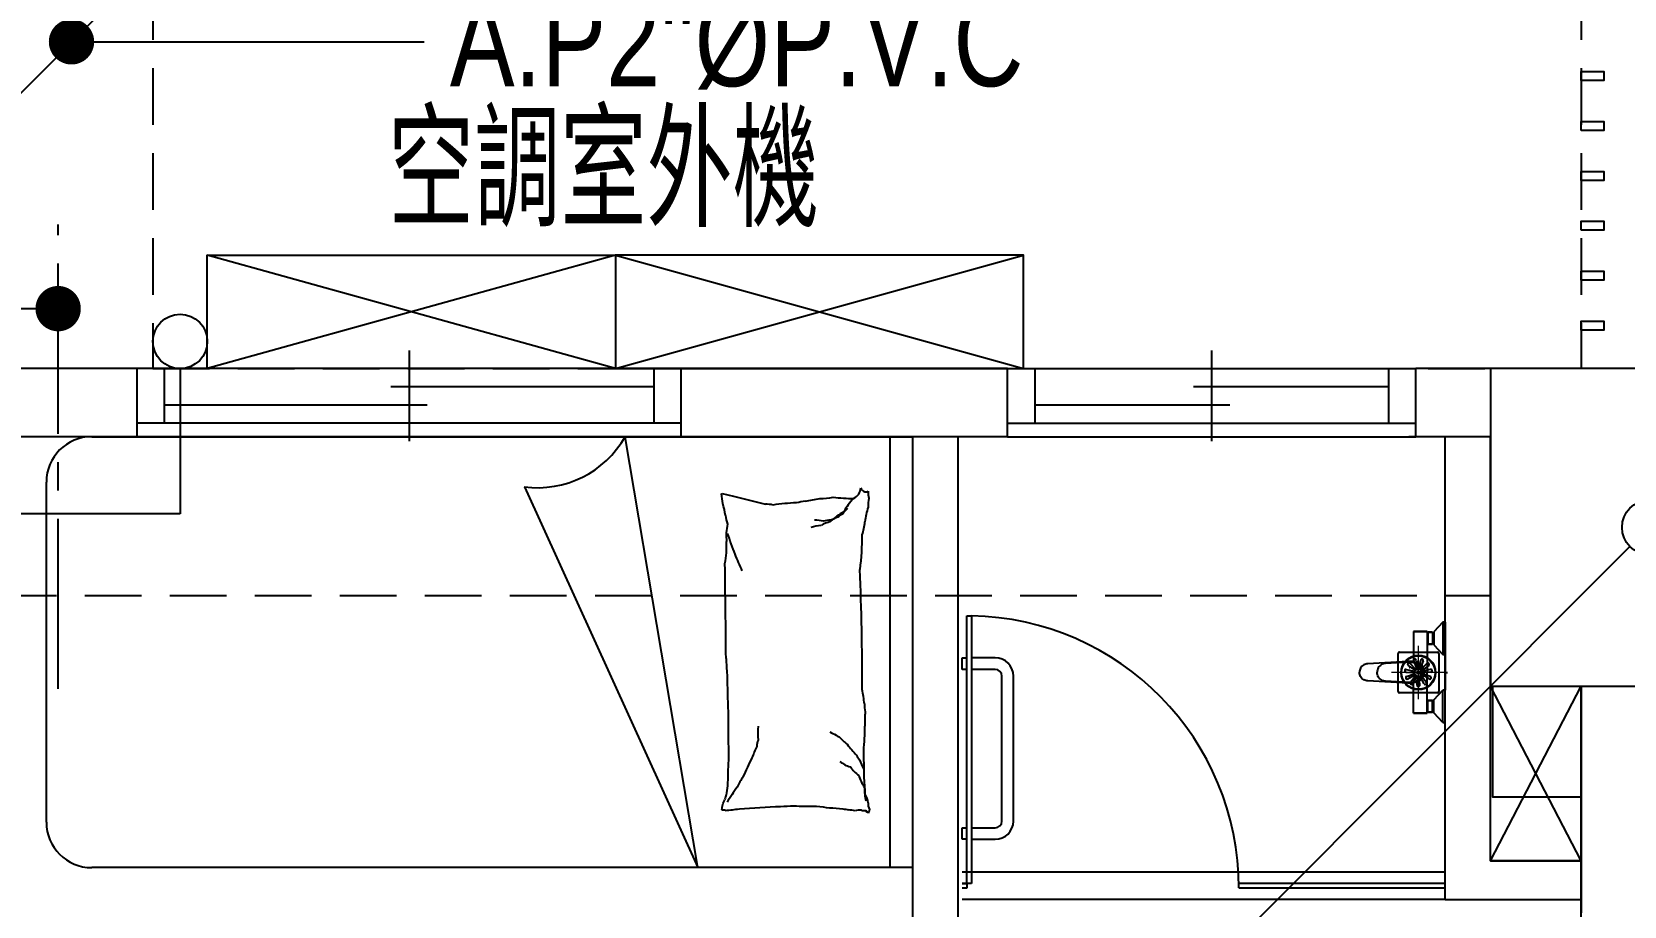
# Model space of a CAD drawing. Header units: millimetres. Extents: x 98197 to 106565, y 53890 to 60222.
# Drawn here: x 104231.2 to 104582.3, y 55552.1 to 55744.8 of the extents above; entities that cross this region are included whole.
import ezdxf

# ---------------------------------------------------------------- set-up
doc = ezdxf.new("R2010")
doc.units = ezdxf.units.MM
doc.header["$LTSCALE"] = 50
doc.header["$MEASUREMENT"] = 0
for name, pattern in [('CENTER', [2, 1.25, -0.25, 0.25, -0.25]), ('CENTER2', [1.125, 0.75, -0.125, 0.125, -0.125]), ('HIDDEN', [0.375, 0.25, -0.125])]:
    doc.linetypes.add(name, pattern=pattern)
doc.layers.get('0').update_dxf_attribs({"color": 8, "linetype": 'CONTINUOUS'})
for name, color, linetype in [('00', 7, 'HIDDEN'), ('35', 4, 'CENTER2'), ('36雨排水', 3, 'CONTINUOUS'), ('furniture', 55, 'CONTINUOUS')]:
    doc.layers.add(name, color=color, linetype=linetype)
doc.layers.add('CENTE', color=8, linetype='CENTER', lineweight=9)
doc.styles.add('CHINA', font='c2', dxfattribs={"bigfont": 'china'})
doc.styles.add('CHINESET', font='c2.shx', dxfattribs={"bigfont": 'china.shx'})

# ---------------------------------------------------------------- blocks, each defined once
blk = doc.blocks.new('1111111')
at = {"layer": '36雨排水', "linetype": 'Continuous'}
blk.add_line((4513.91, 3441.34), (4704.12, 3631.56), dxfattribs=at)
blk.add_circle((4708.36, 3635.8), 6, dxfattribs=at)
blk = doc.blocks.new('3453453')
at = {"layer": '36雨排水', "color": 1, "linetype": 'Continuous'}
for p, q in [((95705.57, 55796.57), (95482.81, 55573.81)), ((95651.61, 55742.62), (95729.4, 55742.62))]:
    blk.add_line(p, q, dxfattribs=at)
at = {"layer": '36雨排水', "color": 1, "linetype": 'Continuous', "const_width": 5}
blk.add_lwpolyline([(95649.11, 55742.62, 1), (95654.11, 55742.62, 1)], format="xyb", close=True, dxfattribs=at)
at = {"layer": '36雨排水', "color": 1, "linetype": 'Continuous', "style": 'CHINA', "width": 0.8}
blk.add_text('A.P2"%%CP.V.C', height=20, dxfattribs=at).set_placement((95735.06, 55732.84))
blk = doc.blocks.new('*U45', base_point=(551368.96, 44174.06))
for p, q in [((551368.96, 44185.56), (551368.96, 44165.56)), ((551323.96, 44166.56), (551323.96, 44181.56)), ((551413.96, 44181.56), (551323.96, 44181.56)), ((551329.96, 44181.56), (551329.96, 44169.56)), ((551407.96, 44181.56), (551407.96, 44169.56)), ((551413.96, 44166.56), (551413.96, 44181.56)), ((551329.96, 44177.56), (551372.96, 44177.56)), ((551407.96, 44173.56), (551364.96, 44173.56)), ((551413.96, 44169.56), (551323.96, 44169.56)), ((551413.96, 44166.56), (551323.96, 44166.56))]:
    blk.add_line(p, q)
blk = doc.blocks.new('*U47', base_point=(551535.96, 44174.06))
for p, q in [((551535.96, 44185.56), (551535.96, 44165.56)), ((551475.96, 44166.56), (551475.96, 44181.56)), ((551475.96, 44181.56), (551595.96, 44181.56)), ((551481.96, 44181.56), (551481.96, 44169.56)), ((551589.96, 44181.56), (551589.96, 44169.56)), ((551595.96, 44166.56), (551595.96, 44181.56)), ((551481.96, 44177.56), (551539.96, 44177.56)), ((551589.96, 44173.56), (551531.96, 44173.56)), ((551475.96, 44169.56), (551595.96, 44169.56)), ((551475.96, 44166.56), (551595.96, 44166.56))]:
    blk.add_line(p, q)
blk = doc.blocks.new('1247A')
for p, q in [((-13298.51, 8267.25), (-13298.01, 8267.25)), ((-13298.01, 8267.25), (-13298.51, 8267.25)), ((-13298.51, 8267.25), (-13298.51, 8267.12)), ((-13298.51, 8267.12), (-13298.51, 8266.77)), ((-13298.51, 8266.77), (-13298.51, 8266.2)), ((-13298.01, 8267.25), (-13296.01, 8265.12)), ((-13298.01, 8267.25), (-13296.01, 8265.12)), ((-13298.01, 8267.25), (-13298.01, 8267.12)), ((-13298.01, 8267.12), (-13298.01, 8266.77)), ((-13298.01, 8266.77), (-13298.01, 8266.2)), ((-13298.51, 8266.2), (-13298.51, 8265.46)), ((-13298.51, 8265.46), (-13298.51, 8264.61)), ((-13298.51, 8264.61), (-13298.51, 8263.7)), ((-13298.51, 8263.7), (-13298.51, 8262.79)), ((-13298.01, 8266.2), (-13298.01, 8265.46)), ((-13298.01, 8265.46), (-13298.01, 8264.61)), ((-13298.01, 8264.61), (-13298.01, 8263.7)), ((-13298.01, 8263.7), (-13298.01, 8262.79)), ((-13296.01, 8265.12), (-13296.01, 8265.07)), ((-13296.01, 8265.07), (-13296.01, 8264.93)), ((-13296.01, 8264.93), (-13296.01, 8264.82)), ((-13296.01, 8264.93), (-13296.01, 8264.7)), ((-13296.01, 8264.82), (-13295.91, 8264.82)), ((-13296.01, 8264.82), (-13296.01, 8264.77)), ((-13295.91, 8264.82), (-13296.01, 8264.82)), ((-13296.01, 8264.77), (-13296.01, 8264.66)), ((-13296.01, 8264.7), (-13296.01, 8264.41)), ((-13296.01, 8264.66), (-13296.01, 8264.49)), ((-13296.01, 8264.49), (-13296.01, 8264.26)), ((-13296.01, 8264.41), (-13296.01, 8264.06)), ((-13296.01, 8264.26), (-13296.01, 8263.98)), ((-13296.01, 8264.06), (-13296.01, 8263.7)), ((-13296.01, 8263.98), (-13296.01, 8263.7)), ((-13296.01, 8263.7), (-13296.01, 8263.33)), ((-13296.01, 8263.7), (-13296.01, 8263.42)), ((-13296.01, 8263.42), (-13296.01, 8263.14)), ((-13296.01, 8263.33), (-13296.01, 8262.99)), ((-13296.01, 8263.14), (-13296.01, 8262.91)), ((-13295.71, 8265.02), (-13295.91, 8264.82)), ((-13295.91, 8264.82), (-13295.91, 8264.77)), ((-13295.91, 8264.77), (-13295.91, 8264.66)), ((-13295.91, 8264.66), (-13295.91, 8264.49)), ((-13295.91, 8264.49), (-13295.91, 8264.26)), ((-13295.91, 8264.26), (-13295.91, 8263.98)), ((-13295.91, 8263.98), (-13295.91, 8263.7)), ((-13295.91, 8263.7), (-13295.91, 8263.42)), ((-13295.91, 8263.42), (-13295.91, 8263.14)), ((-13295.91, 8263.14), (-13295.91, 8262.91)), ((-13295.71, 8265.02), (-13295.51, 8265.02)), ((-13295.51, 8265.02), (-13295.71, 8265.02)), ((-13295.71, 8265.02), (-13295.71, 8264.97)), ((-13295.71, 8264.97), (-13295.71, 8262.38)), ((-13295.51, 8265.02), (-13295.21, 8265.02)), ((-13295.21, 8265.02), (-13295.51, 8265.02)), ((-13294.91, 8265.02), (-13295.21, 8265.02)), ((-13295.21, 8265.02), (-13294.91, 8265.02)), ((-13294.91, 8265.02), (-13294.71, 8265.02)), ((-13294.71, 8265.02), (-13294.91, 8265.02)), ((-13294.71, 8265.02), (-13294.51, 8264.82)), ((-13294.71, 8265.02), (-13294.71, 8264.97)), ((-13294.71, 8264.97), (-13294.71, 8262.38)), ((-13294.01, 8265.2), (-13294.51, 8265.2)), ((-13294.51, 8265.2), (-13294.01, 8265.2)), ((-13294.51, 8265.2), (-13294.51, 8265.14)), ((-13294.51, 8265.14), (-13294.51, 8256.2)), ((-13294.51, 8265.14), (-13294.51, 8256.2)), ((-13293.51, 8265.2), (-13294.01, 8265.2)), ((-13294.01, 8265.2), (-13293.51, 8265.2)), ((-13293, 8265.2), (-13293.51, 8265.2)), ((-13293.51, 8265.2), (-13293, 8265.2)), ((-13293, 8265.2), (-13292.54, 8265.2)), ((-13292.54, 8265.2), (-13293, 8265.2)), ((-13292.54, 8265.2), (-13292.13, 8265.2)), ((-13292.13, 8265.2), (-13292.54, 8265.2)), ((-13292.13, 8265.2), (-13291.82, 8265.2)), ((-13291.82, 8265.2), (-13292.13, 8265.2)), ((-13291.82, 8265.2), (-13291.63, 8265.2)), ((-13291.63, 8265.2), (-13291.82, 8265.2)), ((-13291.63, 8265.2), (-13291.55, 8265.2)), ((-13291.55, 8265.2), (-13291.63, 8265.2)), ((-13291.55, 8265.2), (-13291.51, 8265.14)), ((-13291.51, 8265.14), (-13291.51, 8258.66)), ((-13291.51, 8265.14), (-13291.51, 8258.66)), ((-13298.51, 8262.79), (-13298.51, 8261.93)), ((-13298.51, 8261.93), (-13298.51, 8261.19)), ((-13298.51, 8261.19), (-13298.51, 8260.63)), ((-13298.51, 8260.63), (-13298.51, 8260.28)), ((-13298.51, 8260.28), (-13298.51, 8260.15)), ((-13298.51, 8260.15), (-13298.01, 8260.15)), ((-13298.01, 8260.15), (-13298.51, 8260.15)), ((-13298.51, 8252.25), (-13298.51, 8260.15)), ((-13298.01, 8262.79), (-13298.01, 8261.93)), ((-13296.01, 8262.28), (-13298.01, 8260.15)), ((-13298.01, 8261.93), (-13298.01, 8261.19)), ((-13298.01, 8261.19), (-13298.01, 8260.63)), ((-13298.01, 8260.63), (-13298.01, 8260.28)), ((-13298.01, 8260.28), (-13298.01, 8260.15)), ((-13296.01, 8262.99), (-13296.01, 8262.7)), ((-13296.01, 8262.91), (-13296.01, 8262.74)), ((-13296.01, 8262.74), (-13296.01, 8262.62)), ((-13296.01, 8262.7), (-13296.01, 8262.47)), ((-13296.01, 8262.62), (-13296.01, 8262.58)), ((-13296.01, 8262.58), (-13296.01, 8262.47)), ((-13296.01, 8262.58), (-13295.91, 8262.58)), ((-13295.91, 8262.58), (-13296.01, 8262.58)), ((-13296.01, 8262.47), (-13296.01, 8262.33)), ((-13296.01, 8262.33), (-13296.01, 8262.28)), ((-13295.91, 8262.91), (-13295.91, 8262.74)), ((-13295.91, 8262.74), (-13295.91, 8262.62)), ((-13295.91, 8262.62), (-13295.91, 8262.58)), ((-13295.91, 8262.58), (-13295.71, 8262.38)), ((-13295.21, 8262.38), (-13295.71, 8262.38)), ((-13295.71, 8262.38), (-13295.21, 8262.38)), ((-13294.91, 8262.38), (-13295.21, 8262.38)), ((-13295.21, 8262.38), (-13294.91, 8262.38)), ((-13294.91, 8262.38), (-13294.71, 8262.38)), ((-13294.71, 8262.38), (-13294.91, 8262.38)), ((-13294.51, 8262.58), (-13294.71, 8262.38)), ((-13294.51, 8247.26), (-13294.51, 8256.2)), ((-13294.51, 8247.26), (-13294.51, 8256.2)), ((-13293.82, 8256.76), (-13293.9, 8256.2)), ((-13293.82, 8255.64), (-13293.9, 8256.2)), ((-13293.61, 8257.29), (-13293.82, 8256.76)), ((-13293.72, 8256.49), (-13293.74, 8256.2)), ((-13293.72, 8255.91), (-13293.74, 8256.2)), ((-13293.67, 8256.76), (-13293.72, 8256.49)), ((-13293.58, 8257.04), (-13293.67, 8256.76)), ((-13293.27, 8257.76), (-13293.61, 8257.29)), ((-13293.48, 8257.29), (-13293.58, 8257.04)), ((-13293.32, 8257.54), (-13293.48, 8257.29)), ((-13293.14, 8257.75), (-13293.32, 8257.54)), ((-13292.81, 8258.11), (-13293.27, 8257.76)), ((-13292.95, 8257.94), (-13293.14, 8257.75)), ((-13293.11, 8256.5), (-13293.13, 8256.2)), ((-13293.11, 8255.9), (-13293.13, 8256.2)), ((-13293.05, 8256.78), (-13293.11, 8256.5)), ((-13292.97, 8257.06), (-13293.05, 8256.78)), ((-13292.85, 8257.33), (-13292.97, 8257.06)), ((-13292.72, 8258.11), (-13292.95, 8257.94)), ((-13292.69, 8257.57), (-13292.85, 8257.33)), ((-13292.29, 8258.32), (-13292.81, 8258.11)), ((-13292.48, 8258.22), (-13292.72, 8258.11)), ((-13292.5, 8257.79), (-13292.69, 8257.57)), ((-13292.3, 8257.98), (-13292.5, 8257.79)), ((-13292.06, 8258.16), (-13292.3, 8257.98)), ((-13291.98, 8258.37), (-13292.29, 8258.32)), ((-13291.98, 8258.37), (-13292.29, 8258.32)), ((-13291.81, 8258.28), (-13292.06, 8258.16)), ((-13291.28, 8258.43), (-13291.98, 8258.37)), ((-13291.55, 8258.37), (-13291.81, 8258.28)), ((-13291.28, 8258.43), (-13291.55, 8258.37)), ((-13291.51, 8258.66), (-13281.48, 8258.1)), ((-13290.99, 8258.46), (-13291.28, 8258.43)), ((-13290.99, 8258.46), (-13290.58, 8258.45)), ((-13290.79, 8257.38), (-13290.8, 8257.36)), ((-13290.8, 8257.36), (-13290.8, 8257.33)), ((-13290.8, 8257.33), (-13290.8, 8257.31)), ((-13290.8, 8257.31), (-13290.79, 8257.28)), ((-13290.77, 8257.41), (-13290.79, 8257.38)), ((-13290.79, 8257.28), (-13290.77, 8257.26)), ((-13290.75, 8257.42), (-13290.77, 8257.41)), ((-13290.77, 8257.26), (-13290.75, 8257.25)), ((-13290.72, 8257.43), (-13290.75, 8257.42)), ((-13290.75, 8257.25), (-13290.72, 8257.24)), ((-13290.7, 8257.43), (-13290.72, 8257.43)), ((-13290.72, 8257.24), (-13290.7, 8257.23)), ((-13290.7, 8257.43), (-13290.67, 8257.43)), ((-13290.67, 8257.24), (-13290.7, 8257.23)), ((-13290.67, 8257.43), (-13290.65, 8257.42)), ((-13290.65, 8257.25), (-13290.67, 8257.24)), ((-13290.65, 8257.42), (-13290.63, 8257.41)), ((-13290.63, 8257.26), (-13290.65, 8257.25)), ((-13290.63, 8257.41), (-13290.61, 8257.38)), ((-13290.61, 8257.28), (-13290.63, 8257.26)), ((-13290.61, 8257.38), (-13290.6, 8257.36)), ((-13290.6, 8257.31), (-13290.61, 8257.28)), ((-13290.6, 8257.36), (-13290.6, 8257.33)), ((-13290.6, 8257.33), (-13290.6, 8257.31)), ((-13290.58, 8258.45), (-13290.21, 8258.44)), ((-13290.21, 8258.44), (-13289.79, 8258.42)), ((-13289.79, 8258.42), (-13289.36, 8258.4)), ((-13289.36, 8258.4), (-13289.05, 8258.38)), ((-13289.05, 8258.38), (-13285.35, 8258.15)), ((-13285.35, 8258.15), (-13285.11, 8258.13)), ((-13285.11, 8258.13), (-13284.87, 8258.08)), ((-13284.87, 8258.08), (-13284.64, 8257.99)), ((-13284.64, 8257.99), (-13284.43, 8257.89)), ((-13284.43, 8257.89), (-13284.22, 8257.74)), ((-13284.22, 8257.74), (-13284.05, 8257.57)), ((-13284.05, 8257.57), (-13283.89, 8257.39)), ((-13283.89, 8257.39), (-13283.75, 8257.17)), ((-13283.75, 8257.17), (-13283.65, 8256.95)), ((-13283.65, 8256.95), (-13283.57, 8256.7)), ((-13283.57, 8256.7), (-13283.52, 8256.46)), ((-13283.52, 8256.46), (-13283.5, 8256.2)), ((-13283.52, 8255.94), (-13283.5, 8256.2)), ((-13281.48, 8258.1), (-13281.23, 8258.08)), ((-13281.23, 8258.08), (-13280.99, 8258.03)), ((-13280.99, 8258.03), (-13280.76, 8257.95)), ((-13280.76, 8257.95), (-13280.54, 8257.85)), ((-13280.54, 8257.85), (-13280.33, 8257.7)), ((-13280.33, 8257.7), (-13280.16, 8257.54)), ((-13280.16, 8257.54), (-13280, 8257.36)), ((-13280, 8257.36), (-13279.85, 8257.15)), ((-13279.85, 8257.15), (-13279.75, 8256.93)), ((-13279.75, 8256.93), (-13279.68, 8256.69)), ((-13279.75, 8256.93), (-13279.68, 8256.69)), ((-13279.68, 8256.69), (-13279.63, 8256.45)), ((-13279.68, 8256.69), (-13279.63, 8256.45)), ((-13279.63, 8256.45), (-13279.61, 8256.2)), ((-13279.63, 8256.45), (-13279.61, 8256.2)), ((-13279.63, 8255.95), (-13279.61, 8256.2)), ((-13279.63, 8255.95), (-13279.61, 8256.2)), ((-13293.61, 8255.11), (-13293.82, 8255.64)), ((-13293.67, 8255.64), (-13293.72, 8255.91)), ((-13293.58, 8255.36), (-13293.67, 8255.64)), ((-13293.27, 8254.64), (-13293.61, 8255.11)), ((-13293.48, 8255.11), (-13293.58, 8255.36)), ((-13293.32, 8254.86), (-13293.48, 8255.11)), ((-13293.14, 8254.65), (-13293.32, 8254.86)), ((-13292.81, 8254.29), (-13293.27, 8254.64)), ((-13292.95, 8254.46), (-13293.14, 8254.65)), ((-13293.05, 8255.62), (-13293.11, 8255.9)), ((-13292.97, 8255.34), (-13293.05, 8255.62)), ((-13292.85, 8255.07), (-13292.97, 8255.34)), ((-13292.72, 8254.29), (-13292.95, 8254.46)), ((-13292.69, 8254.83), (-13292.85, 8255.07)), ((-13292.29, 8254.08), (-13292.81, 8254.29)), ((-13292.48, 8254.18), (-13292.72, 8254.29)), ((-13292.5, 8254.61), (-13292.69, 8254.83)), ((-13292.3, 8254.42), (-13292.5, 8254.61)), ((-13292.06, 8254.24), (-13292.3, 8254.42)), ((-13291.98, 8254.03), (-13292.29, 8254.08)), ((-13291.98, 8254.03), (-13292.29, 8254.08)), ((-13291.81, 8254.12), (-13292.06, 8254.24)), ((-13291.28, 8253.96), (-13291.98, 8254.03)), ((-13291.55, 8254.03), (-13291.81, 8254.12)), ((-13291.28, 8253.96), (-13291.55, 8254.03)), ((-13291.51, 8253.74), (-13281.48, 8254.3)), ((-13291.51, 8247.26), (-13291.51, 8253.74)), ((-13291.51, 8247.26), (-13291.51, 8253.74)), ((-13290.99, 8253.94), (-13291.28, 8253.96)), ((-13290.99, 8253.94), (-13290.58, 8253.95)), ((-13290.8, 8255.09), (-13290.79, 8255.11)), ((-13290.8, 8255.07), (-13290.8, 8255.09)), ((-13290.8, 8255.04), (-13290.8, 8255.07)), ((-13290.79, 8255.02), (-13290.8, 8255.04)), ((-13290.79, 8255.11), (-13290.77, 8255.14)), ((-13290.77, 8254.99), (-13290.79, 8255.02)), ((-13290.77, 8255.14), (-13290.75, 8255.15)), ((-13290.75, 8254.98), (-13290.77, 8254.99)), ((-13290.75, 8255.15), (-13290.72, 8255.16)), ((-13290.72, 8254.97), (-13290.75, 8254.98)), ((-13290.72, 8255.16), (-13290.7, 8255.17)), ((-13290.7, 8254.97), (-13290.72, 8254.97)), ((-13290.67, 8255.16), (-13290.7, 8255.17)), ((-13290.7, 8254.97), (-13290.67, 8254.97)), ((-13290.65, 8255.15), (-13290.67, 8255.16)), ((-13290.67, 8254.97), (-13290.65, 8254.98)), ((-13290.63, 8255.14), (-13290.65, 8255.15)), ((-13290.65, 8254.98), (-13290.63, 8254.99)), ((-13290.61, 8255.11), (-13290.63, 8255.14)), ((-13290.63, 8254.99), (-13290.61, 8255.02)), ((-13290.6, 8255.09), (-13290.61, 8255.11)), ((-13290.61, 8255.02), (-13290.6, 8255.04)), ((-13290.6, 8255.07), (-13290.6, 8255.09)), ((-13290.6, 8255.04), (-13290.6, 8255.07)), ((-13290.58, 8253.95), (-13290.21, 8253.96)), ((-13290.21, 8253.96), (-13289.79, 8253.98)), ((-13289.79, 8253.98), (-13289.36, 8254)), ((-13289.36, 8254), (-13289.05, 8254.02)), ((-13289.05, 8254.02), (-13285.35, 8254.25)), ((-13285.35, 8254.25), (-13285.11, 8254.27)), ((-13285.11, 8254.27), (-13284.87, 8254.32)), ((-13284.87, 8254.32), (-13284.64, 8254.41)), ((-13284.64, 8254.41), (-13284.43, 8254.51)), ((-13284.43, 8254.51), (-13284.22, 8254.66)), ((-13284.22, 8254.66), (-13284.05, 8254.83)), ((-13284.05, 8254.83), (-13283.89, 8255.01)), ((-13283.89, 8255.01), (-13283.75, 8255.23)), ((-13283.75, 8255.23), (-13283.65, 8255.45)), ((-13283.65, 8255.45), (-13283.57, 8255.7)), ((-13283.57, 8255.7), (-13283.52, 8255.94)), ((-13281.48, 8254.3), (-13281.23, 8254.32)), ((-13281.23, 8254.32), (-13280.99, 8254.37)), ((-13280.99, 8254.37), (-13280.76, 8254.45)), ((-13280.76, 8254.45), (-13280.54, 8254.55)), ((-13280.54, 8254.55), (-13280.33, 8254.7)), ((-13280.33, 8254.7), (-13280.16, 8254.86)), ((-13280.16, 8254.86), (-13280, 8255.04)), ((-13280, 8255.04), (-13279.85, 8255.25)), ((-13279.85, 8255.25), (-13279.75, 8255.47)), ((-13279.75, 8255.47), (-13279.68, 8255.71)), ((-13279.75, 8255.47), (-13279.68, 8255.71)), ((-13279.68, 8255.71), (-13279.63, 8255.95)), ((-13279.68, 8255.71), (-13279.63, 8255.95)), ((-13298.01, 8252.25), (-13298.51, 8252.25)), ((-13298.51, 8252.12), (-13298.51, 8252.25)), ((-13298.51, 8252.25), (-13298.01, 8252.25)), ((-13298.51, 8251.77), (-13298.51, 8252.12)), ((-13298.51, 8251.2), (-13298.51, 8251.77)), ((-13298.51, 8250.46), (-13298.51, 8251.2)), ((-13298.51, 8249.61), (-13298.51, 8250.46)), ((-13298.51, 8248.7), (-13298.51, 8249.61)), ((-13296.01, 8250.12), (-13298.01, 8252.25)), ((-13298.01, 8252.12), (-13298.01, 8252.25)), ((-13298.01, 8251.77), (-13298.01, 8252.12)), ((-13298.01, 8251.2), (-13298.01, 8251.77)), ((-13298.01, 8250.46), (-13298.01, 8251.2)), ((-13298.01, 8249.61), (-13298.01, 8250.46)), ((-13298.01, 8248.7), (-13298.01, 8249.61)), ((-13296.01, 8250.07), (-13296.01, 8250.12)), ((-13296.01, 8249.93), (-13296.01, 8250.07)), ((-13296.01, 8249.7), (-13296.01, 8249.93)), ((-13296.01, 8249.82), (-13296.01, 8249.93)), ((-13295.91, 8249.82), (-13296.01, 8249.82)), ((-13296.01, 8249.77), (-13296.01, 8249.82)), ((-13296.01, 8249.82), (-13295.91, 8249.82)), ((-13296.01, 8249.66), (-13296.01, 8249.77)), ((-13296.01, 8249.41), (-13296.01, 8249.7)), ((-13296.01, 8249.49), (-13296.01, 8249.66)), ((-13296.01, 8249.26), (-13296.01, 8249.49)), ((-13296.01, 8249.06), (-13296.01, 8249.41)), ((-13296.01, 8248.98), (-13296.01, 8249.26)), ((-13296.01, 8248.7), (-13296.01, 8249.06)), ((-13295.91, 8249.82), (-13295.71, 8250.02)), ((-13295.91, 8249.77), (-13295.91, 8249.82)), ((-13295.91, 8249.66), (-13295.91, 8249.77)), ((-13295.91, 8249.49), (-13295.91, 8249.66)), ((-13295.91, 8249.26), (-13295.91, 8249.49)), ((-13295.91, 8248.98), (-13295.91, 8249.26)), ((-13295.71, 8250.02), (-13295.21, 8250.02)), ((-13295.71, 8247.43), (-13295.71, 8250.02)), ((-13295.21, 8250.02), (-13295.71, 8250.02)), ((-13295.21, 8250.02), (-13294.91, 8250.02)), ((-13294.91, 8250.02), (-13295.21, 8250.02)), ((-13294.71, 8250.02), (-13294.91, 8250.02)), ((-13294.91, 8250.02), (-13294.71, 8250.02)), ((-13294.51, 8249.82), (-13294.71, 8250.02)), ((-13294.71, 8247.43), (-13294.71, 8250.02)), ((-13298.51, 8247.79), (-13298.51, 8248.7)), ((-13298.51, 8246.93), (-13298.51, 8247.79)), ((-13298.51, 8246.19), (-13298.51, 8246.93)), ((-13298.51, 8245.63), (-13298.51, 8246.19)), ((-13298.51, 8245.28), (-13298.51, 8245.63)), ((-13298.01, 8247.79), (-13298.01, 8248.7)), ((-13298.01, 8246.93), (-13298.01, 8247.79)), ((-13298.01, 8245.15), (-13296.01, 8247.28)), ((-13298.01, 8245.15), (-13296.01, 8247.28)), ((-13298.01, 8246.19), (-13298.01, 8246.93)), ((-13298.01, 8245.63), (-13298.01, 8246.19)), ((-13298.01, 8245.28), (-13298.01, 8245.63)), ((-13296.01, 8248.7), (-13296.01, 8248.98)), ((-13296.01, 8248.42), (-13296.01, 8248.7)), ((-13296.01, 8248.33), (-13296.01, 8248.7)), ((-13296.01, 8248.14), (-13296.01, 8248.42)), ((-13296.01, 8247.99), (-13296.01, 8248.33)), ((-13296.01, 8247.91), (-13296.01, 8248.14)), ((-13296.01, 8247.7), (-13296.01, 8247.99)), ((-13296.01, 8247.74), (-13296.01, 8247.91)), ((-13296.01, 8247.62), (-13296.01, 8247.74)), ((-13296.01, 8247.47), (-13296.01, 8247.7)), ((-13296.01, 8247.58), (-13296.01, 8247.62)), ((-13295.91, 8247.58), (-13296.01, 8247.58)), ((-13296.01, 8247.58), (-13295.91, 8247.58)), ((-13296.01, 8247.47), (-13296.01, 8247.58)), ((-13296.01, 8247.33), (-13296.01, 8247.47)), ((-13296.01, 8247.28), (-13296.01, 8247.33)), ((-13295.91, 8248.7), (-13295.91, 8248.98)), ((-13295.91, 8248.42), (-13295.91, 8248.7)), ((-13295.91, 8248.14), (-13295.91, 8248.42)), ((-13295.91, 8247.91), (-13295.91, 8248.14)), ((-13295.91, 8247.74), (-13295.91, 8247.91)), ((-13295.91, 8247.62), (-13295.91, 8247.74)), ((-13295.91, 8247.58), (-13295.91, 8247.62)), ((-13295.71, 8247.38), (-13295.91, 8247.58)), ((-13295.71, 8247.38), (-13295.71, 8247.43)), ((-13295.51, 8247.38), (-13295.71, 8247.38)), ((-13295.71, 8247.38), (-13295.51, 8247.38)), ((-13295.21, 8247.38), (-13295.51, 8247.38)), ((-13295.51, 8247.38), (-13295.21, 8247.38)), ((-13295.21, 8247.38), (-13294.91, 8247.38)), ((-13294.91, 8247.38), (-13295.21, 8247.38)), ((-13294.71, 8247.38), (-13294.91, 8247.38)), ((-13294.91, 8247.38), (-13294.71, 8247.38)), ((-13294.71, 8247.38), (-13294.51, 8247.58)), ((-13294.71, 8247.38), (-13294.71, 8247.43)), ((-13294.51, 8247.2), (-13294.51, 8247.26)), ((-13294.51, 8247.2), (-13294.01, 8247.2)), ((-13294.01, 8247.2), (-13294.51, 8247.2)), ((-13294.01, 8247.2), (-13293.51, 8247.2)), ((-13293.51, 8247.2), (-13294.01, 8247.2)), ((-13293.51, 8247.2), (-13293, 8247.2)), ((-13293, 8247.2), (-13293.51, 8247.2)), ((-13292.54, 8247.2), (-13293, 8247.2)), ((-13293, 8247.2), (-13292.54, 8247.2)), ((-13292.13, 8247.2), (-13292.54, 8247.2)), ((-13292.54, 8247.2), (-13292.13, 8247.2)), ((-13291.82, 8247.2), (-13292.13, 8247.2)), ((-13292.13, 8247.2), (-13291.82, 8247.2)), ((-13291.63, 8247.2), (-13291.82, 8247.2)), ((-13291.82, 8247.2), (-13291.63, 8247.2)), ((-13291.55, 8247.2), (-13291.63, 8247.2)), ((-13291.63, 8247.2), (-13291.55, 8247.2)), ((-13291.55, 8247.2), (-13291.51, 8247.26)), ((-13298.51, 8245.15), (-13298.51, 8245.28)), ((-13298.01, 8245.15), (-13298.51, 8245.15)), ((-13298.51, 8245.15), (-13298.01, 8245.15)), ((-13298.01, 8245.15), (-13298.01, 8245.28))]:
    blk.add_line(p, q)
at = {"color": 3}
blk.add_line((-13298.51, 8256.25), (-13299.01, 8256.25), dxfattribs=at)
blk = doc.blocks.new('10D')
at = {"color": 9, "true_color": 0xc9c9c9}
for p, q in [((-31147.44, 14844.37), (-31147.44, 14852.77)), ((-31147.14, 14853.07), (-31138.74, 14853.07)), ((-31144.18, 14851.05), (-31143.33, 14849.45)), ((-31143.24, 14851.27), (-31143.09, 14849.52)), ((-31142.64, 14851.32), (-31142.79, 14849.52)), ((-31138.44, 14852.77), (-31138.44, 14844.37)), ((-31145.71, 14848.48), (-31143.91, 14848.59)), ((-31145.57, 14847.89), (-31143.86, 14848.29)), ((-31145.52, 14849.42), (-31143.87, 14848.83)), ((-31145.32, 14849.99), (-31143.75, 14849.1)), ((-31145.22, 14847), (-31143.76, 14848.06)), ((-31144.79, 14846.58), (-31143.56, 14847.84)), ((-31144.65, 14850.68), (-31143.58, 14849.29)), ((-31144.01, 14846.02), (-31143.36, 14847.7)), ((-31143.42, 14845.9), (-31143.07, 14847.62)), ((-31143.14, 14848.62), (-31143.14, 14848.52)), ((-31143.14, 14848.62), (-31143.04, 14848.62)), ((-31143.14, 14848.52), (-31143.09, 14848.52)), ((-31143.14, 14848.52), (-31143.04, 14848.52)), ((-31142.99, 14848.77), (-31142.89, 14848.77)), ((-31142.99, 14848.67), (-31142.99, 14848.77)), ((-31142.99, 14848.38), (-31142.99, 14848.47)), ((-31142.99, 14848.38), (-31142.89, 14848.38)), ((-31142.89, 14848.67), (-31142.89, 14848.77)), ((-31142.89, 14848.38), (-31142.89, 14848.47)), ((-31142.75, 14848.62), (-31142.84, 14848.62)), ((-31142.75, 14848.52), (-31142.84, 14848.52)), ((-31142.46, 14845.85), (-31142.82, 14847.62)), ((-31142.79, 14848.52), (-31142.75, 14848.52)), ((-31142.75, 14848.62), (-31142.75, 14848.52)), ((-31141.73, 14851), (-31142.56, 14849.45)), ((-31141.9, 14846.06), (-31142.53, 14847.7)), ((-31141.06, 14846.54), (-31142.32, 14847.84)), ((-31141.21, 14850.72), (-31142.3, 14849.29)), ((-31140.61, 14849.96), (-31142.14, 14849.1)), ((-31140.71, 14847.03), (-31142.13, 14848.06)), ((-31140.26, 14847.88), (-31142.03, 14848.29)), ((-31140.32, 14849.44), (-31142.02, 14848.83)), ((-31140.23, 14848.48), (-31141.98, 14848.59)), ((-31138.74, 14844.07), (-31147.14, 14844.07))]:
    blk.add_line(p, q, dxfattribs=at)
for radius in [3.8, 3.7, 0.275]:
    blk.add_circle((-31142.94, 14848.57), radius, dxfattribs=at)
for centre, radius, start, end in [((-31147.14, 14852.77), 0.3, 90, 180), ((-31144.43, 14850.89), 0.3, 32.7273, 222.2546), ((-31142.94, 14851.32), 0.3, 0, 189.5273), ((-31141.46, 14850.89), 0.3, 327.2727, 156.8), ((-31138.74, 14852.77), 0.3, 0, 90), ((-31145.67, 14848.18), 0.3, 98.1818, 287.7091), ((-31145.45, 14849.71), 0.3, 65.4545, 254.9818), ((-31143.88, 14848.44), 0.15, 278.1818, 98.1818), ((-31143.81, 14848.97), 0.15, 245.4545, 65.4545), ((-31143.66, 14847.95), 0.15, 310.9091, 130.9091), ((-31143.46, 14849.37), 0.15, 212.7273, 32.7273), ((-31143.21, 14847.66), 0.15, 343.6364, 163.6364), ((-31142.94, 14849.52), 0.15, 180, 0), ((-31143.04, 14848.67), 0.05, 270, 0), ((-31143.04, 14848.47), 0.05, 0, 90), ((-31142.84, 14848.67), 0.05, 180, 270), ((-31142.84, 14848.47), 0.05, 90, 180), ((-31142.68, 14847.66), 0.15, 16.3636, 196.3636), ((-31142.43, 14849.37), 0.15, 147.2727, 327.2727), ((-31142.23, 14847.95), 0.15, 49.0909, 229.0909), ((-31142.08, 14848.97), 0.15, 114.5455, 294.5455), ((-31142, 14848.44), 0.15, 81.8182, 261.8182), ((-31140.44, 14849.71), 0.3, 294.5455, 124.0727), ((-31140.22, 14848.18), 0.3, 261.8182, 91.3455), ((-31147.14, 14844.37), 0.3, 180, 270), ((-31145.02, 14846.77), 0.3, 130.9091, 320.4364), ((-31143.72, 14845.93), 0.3, 163.6364, 353.1636), ((-31142.17, 14845.93), 0.3, 196.3636, 25.8909), ((-31140.87, 14846.77), 0.3, 229.0909, 58.6182), ((-31138.74, 14844.37), 0.3, 270, 0)]:
    blk.add_arc(centre, radius, start, end, dxfattribs=at)
at = {"layer": 'CENTE', "color": 8}
for p, q in [((-31142.94, 14854.47), (-31142.94, 14842.67)), ((-31148.84, 14848.57), (-31137.04, 14848.57))]:
    blk.add_line(p, q, dxfattribs=at)
blk = doc.blocks.new('A$C062F3D30')
at = {"layer": 'furniture'}
for p, q in [((-110.11, 222.55), (65.89, 222.55)), ((23.58, 127.55), (7.53, 222.55)), ((65.89, 222.55), (65.89, 127.55)), ((65.89, 222.55), (70.89, 222.55)), ((70.89, 222.55), (70.89, 127.55)), ((-120.11, 137.55), (-120.11, 212.55)), ((-14.69, 211.51), (23.58, 127.55)), ((28.9, 210.05), (31.45, 209.41)), ((31.45, 209.41), (38.47, 207.65)), ((65.89, 127.55), (-110.11, 127.55)), ((70.89, 127.55), (65.89, 127.55))]:
    blk.add_line(p, q, dxfattribs=at)
for centre, radius, start, end in [((-110.11, 212.55), 10, 90, 180), ((-11.75, 233.45), 22.14, 262.3533, 330.5143), ((56.63, 211.53), 2.91, 296.5805, 355.5998), ((60.62, 211.52), 1.12, 191.2724, 296.5805), ((28.82, 210.04), 0.0779, 255.9551, 4.0829), ((6.1, 206.17), 23.01, 4.0829, 9.4841), ((10.43, 201.98), 19.52, 9.4841, 17.3864), ((38.74, 201.9), 5.76, 75.9548, 92.6649), ((47.93, 152.03), 56, 92.6649, 98.0051), ((51.03, 181.62), 26.96, 98.0051, 102.1984), ((34.66, 282.22), 74.97, 279.6844, 282.1984), ((50.5, 226.28), 17.34, 270, 279.6844), ((57.96, 250.75), 41.81, 263.7676, 270), ((66.36, 200.55), 11.9, 135.0976, 152.7964), ((68.81, 210.52), 7.68, 180, 191.2724), ((74.82, 207.01), 13.7, 171.5628, 180), ((39.8, 206.33), 10.18, 186.4341, 197.3864), ((49.32, 196.38), 7.78, 75.3149, 90), ((56.21, 192.42), 11.9, 106.515, 117.3988), ((52.83, 199.38), 4.77, 90, 108.7799), ((61.25, 195.42), 11.9, 117.3988, 135.0976), ((59.32, 187.94), 17.47, 108.7799, 111.8149), ((59.19, 192.87), 12.84, 111.8149, 115.3551), ((57.38, 201.44), 4.47, 115.3551, 131.4429), ((61.63, 200.97), 7.64, 131.4429, 143.7359), ((40.02, 206.49), 20.59, 344.256, 352.4531), ((86.05, 199.98), 25.91, 164.256, 171.5628), ((42.24, 200.81), 12.4, 168.4414, 186.4341), ((-29.07, 180.36), 62.79, 17.1982, 19.428), ((51.9, 191.14), 11.9, 95.6311, 106.515), ((1.81, 200.9), 58.03, 352.4531, 0), ((10.38, 198.48), 19.55, 348.4414, 2.7491), ((-27.44, 175.75), 62.79, 19.428, 21.6577), ((-3405.68, 142.97), 3435.61, 0.51202, 0.86036), ((-25.81, 171.62), 62.79, 21.6577, 23.4844), ((-24.22, 167.95), 62.79, 23.4844, 25.3111), ((-636.13, 166.83), 695.96, 359.99933, 2.17773), ((133.08, 178.38), 103.4, 182.6096, 184.6176), ((315.76, 174.9), 285.79, 180.9704, 182.6096), ((15.56, 158.87), 44.99, 6.0867, 10.1899), ((516.34, 159.46), 486.07, 179.7135, 180.9704), ((73.23, 164.21), 12.95, 182.5386, 190.1899), ((85.02, 159.86), 24.62, 175.1982, 182.5386), ((59.94, 157.1), 23.12, 175.9172, 183.5552), ((-13.8, 159.51), 74.22, 355.1982, 359.4243), ((41.47, 153.93), 4.93, 159.3257, 175.9172), ((60.74, 172.45), 17.02, 241.6832, 246.9972), ((56.73, 160.04), 4.19, 230.9651, 241.6832), ((68.55, 169.6), 19.14, 223.8115, 230.9651), ((82.59, 175.41), 33.29, 218.3886, 223.8115), ((129.08, 145.06), 98.94, 176.426, 179.7135), ((144.46, 97.42), 121.74, 153.5015, 155.6735), ((75.8, 136.54), 43.06, 155.6735, 159.3257), ((64.37, 155.35), 6.53, 207.2396, 218.3886), ((77.84, 158.38), 19.89, 200.8603, 207.2396), ((-66.78, 149.07), 127.01, 359.4243, 1.9079), ((56.03, 133.44), 26.57, 147.865, 153.5015), ((59.88, 157.73), 8.43, 233.8234, 251.5603), ((64.03, 154.7), 8.43, 216.0864, 233.8234), ((67.16, 150.21), 8.43, 195.9352, 216.0864), ((-9.24, 141.4), 69.77, 1.9079, 5.2592), ((42.23, 142.79), 12.4, 167.131, 176.426), ((82.46, 109.04), 61.93, 144.1737, 147.865), ((68.75, 144.62), 8.43, 175.7841, 195.9352), ((21.68, 142.41), 7.44, 343.7788, 352.8796), ((23.26, 144.48), 6.52, 332.7159, 343.7788), ((33.28, 141.8), 3.85, 152.7159, 167.131), ((27.99, 167.42), 27.3, 273.5049, 279.9984), ((-29.04, 1297.91), 1159.02, 273.05496, 273.50486), ((38.51, 257.05), 116.04, 271.6331, 273.055), ((48.08, 198.76), 57.69, 266.6313, 271.6331), ((60.1, 218.01), 77.61, 262.3191, 266.6313), ((59.08, 157.01), 16.86, 257.8905, 262.3191), ((56.54, 141.39), 4.58, 5.2592, 30.6513), ((63.55, 141.62), 2.45, 175.6975, 210.6513), ((-110.11, 137.55), 10, 180, 270), ((28.79, 140.23), 0.112, 352.8796, 73.3022), ((29.19, 138.59), 1.64, 73.3022, 99.9984), ((53.86, 119.6), 20.91, 77.8905, 81.8665), ((59.27, 137.46), 2.79, 81.8665, 111.421), ((60.16, 141.45), 1.33, 248.0096, 291.421), ((61, 140.14), 0.364, 168.1069, 248.0096), ((60.93, 139.61), 0.197, 348.1069, 109.564), ((61.39, 139.47), 0.291, 109.564, 158.2117), ((63.42, 139.58), 2.13, 158.2117, 175.6975)]:
    blk.add_arc(centre, radius, start, end, dxfattribs=at)

msp = doc.modelspace()

# ---------------------------------------------------------------- linework, layer by layer
for p, q in [((104254.357, 55670.566), (104184.357, 55670.566)), ((104446.357, 55670.566), (104374.357, 55670.566)), ((104587.857, 55670.566), (104536.357, 55670.566)), ((104446.357, 55655.566), (104184.357, 55655.566)), ((104425.357, 55655.566), (104425.357, 55400.566)), ((104435.357, 55655.566), (104435.357, 55390.566)), ((104552.857, 55655.566), (104534.857, 55655.566)), ((104552.857, 55600.566), (104572.857, 55600.566)), ((104572.857, 55562.066), (104552.857, 55600.566)), ((104552.857, 55562.066), (104572.857, 55600.566)), ((104572.857, 55390.566), (104572.857, 55600.566)), ((104542.857, 55559.566), (104436.357, 55559.566)), ((104438.357, 55557.066), (104436.357, 55557.066)), ((104437.357, 55556.066), (104436.357, 55556.066)), ((104542.857, 55557.066), (104497.349, 55557.066)), ((104542.857, 55556.066), (104497.357, 55556.066)), ((104542.857, 55553.566), (104436.357, 55553.566))]:
    msp.add_line(p, q)
at = {"extrusion": (0, 0, -1)}
for p, q in [((104542.857, 55553.566), (104542.857, 55655.566)), ((104552.857, 55562.066), (104552.857, 55655.566)), ((104552.857, 55562.066), (104572.857, 55562.066)), ((104542.857, 55553.566), (104572.857, 55553.566))]:
    msp.add_line(p, q, dxfattribs=at)
at = {"lineweight": -3, "ltscale": 0.01}
for p, q in [((104437.357, 55557.066, 0), (104437.358, 55616.066, 0)), ((104437.358, 55616.066, 0), (104438.358, 55616.066, 0)), ((104438.358, 55616.066, 0), (104438.357, 55557.066, 0)), ((104436.358, 55606.796, 0), (104437.358, 55606.796, 0)), ((104436.358, 55604.256, 0), (104436.358, 55606.796, 0)), ((104443.628, 55606.796, 0), (104438.358, 55606.796, 0)), ((104437.358, 55604.256, 0), (104436.358, 55604.256, 0)), ((104443.628, 55604.256, 0), (104438.358, 55604.256, 0)), ((104445.088, 55570.796, 0), (104445.088, 55602.8, 0)), ((104447.628, 55570.796, 0), (104447.628, 55602.802, 0)), ((104436.358, 55569.336, 0), (104437.358, 55569.336, 0)), ((104436.358, 55566.796, 0), (104436.358, 55569.336, 0)), ((104437.358, 55566.796, 0), (104436.358, 55566.796, 0)), ((104438.358, 55569.336, 0), (104443.628, 55569.336, 0)), ((104438.358, 55566.796, 0), (104443.628, 55566.796, 0)), ((104436.357, 55557.066, 0), (104437.357, 55557.066, 0)), ((104438.357, 55557.066, 0), (104437.357, 55557.066, 0)), ((104437.357, 55557.066, 0), (104437.357, 55556.066))]:
    msp.add_line(p, q, dxfattribs=at)
at = {"lineweight": -3}
msp.add_line((104437.357, 55556.066), (104436.357, 55556.066), dxfattribs=at)
for points in [[(104572.857, 55734.066), (104572.857, 55736.066), (104577.857, 55736.066), (104577.857, 55734.066)], [(104572.857, 55723.066), (104572.857, 55725.066), (104577.857, 55725.066), (104577.857, 55723.066)], [(104572.857, 55712.066), (104572.857, 55714.066), (104577.857, 55714.066), (104577.857, 55712.066)], [(104572.857, 55701.066), (104572.857, 55703.066), (104577.857, 55703.066), (104577.857, 55701.066)], [(104572.857, 55690.066), (104572.857, 55692.066), (104577.857, 55692.066), (104577.857, 55690.066)], [(104572.857, 55679.066), (104572.857, 55681.066), (104577.857, 55681.066), (104577.857, 55679.066)], [(104622.857, 55670.566), (104552.857, 55670.566), (104552.857, 55600.566), (104622.857, 55600.566)], [(104572.857, 55562.066), (104552.857, 55562.066), (104552.857, 55600.566), (104572.857, 55600.566)], [(104553.357, 55600.566), (104572.857, 55600.566), (104572.857, 55576.066), (104553.357, 55576.066)]]:
    msp.add_lwpolyline(points, close=True)
msp.add_arc((104437.343, 55556.061, 0), 60.014, 0.00546, 89.03153)
at = {"lineweight": -3, "ltscale": 0.01}
for centre, radius, start, end in [((104443.628, 55602.796, 0), 4, 359.99992, 89.99992), ((104443.628, 55602.796, 0), 1.46, 359.99992, 89.99992), ((104443.628, 55570.796, 0), 1.46, 269.99992, 359.99992), ((104443.628, 55570.796, 0), 4, 269.99992, 359.99992)]:
    msp.add_arc(centre, radius, start, end, dxfattribs=at)
at = {"layer": '00'}
for p, q in [((104257.857, 56355.566), (104257.857, 55670.566)), ((104572.857, 56355.566), (104572.857, 55670.566)), ((104257.857, 55670.566), (104552.857, 55670.566)), ((104055.357, 55620.566), (104552.857, 55620.566)), ((104572.857, 55600.566), (104572.857, 55000.566))]:
    msp.add_line(p, q, dxfattribs=at)
msp.add_lwpolyline([(104622.857, 55670.566), (104552.857, 55670.566), (104552.857, 55600.566), (104622.857, 55600.566)], close=True, dxfattribs=at)
at = {"layer": '35'}
msp.add_line((104236.958, 55599.98), (104236.958, 55702.366), dxfattribs=at)
at = {"layer": '35', "color": 3, "linetype": 'Continuous'}
for p, q in [((104359.857, 55670.566), (104269.857, 55695.566)), ((104359.857, 55695.566), (104269.857, 55670.566)), ((104359.857, 55670.566), (104449.857, 55695.566)), ((104359.857, 55695.566), (104449.857, 55670.566))]:
    msp.add_line(p, q, dxfattribs=at)
at = {"layer": '35', "color": 1, "linetype": 'Continuous'}
msp.add_line((104186.958, 55683.795), (104236.958, 55683.795), dxfattribs=at)
at = {"layer": '35', "color": 3, "linetype": 'Continuous'}
for points in [[(104359.857, 55695.566), (104359.857, 55670.566), (104269.857, 55670.566), (104269.857, 55695.566)], [(104359.857, 55695.566), (104359.857, 55670.566), (104449.857, 55670.566), (104449.857, 55695.566)]]:
    msp.add_lwpolyline(points, close=True, dxfattribs=at)
at = {"layer": '35', "color": 1, "linetype": 'Continuous', "const_width": 5}
msp.add_lwpolyline([(104234.458, 55683.795, -1), (104239.458, 55683.795, -1)], format="xyb", close=True, dxfattribs=at)
at = {"layer": '35', "color": 4, "linetype": 'Continuous'}
msp.add_circle((104263.857, 55676.566), 6, dxfattribs=at)
at = {"layer": '36雨排水', "color": 1}
for p, q in [((104263.857, 55670.566), (104263.857, 55638.566)), ((104263.857, 55638.566), (104171.942, 55638.566))]:
    msp.add_line(p, q, dxfattribs=at)

# ---------------------------------------------------------------- block references
at = {"xscale": -1}
for name, p in [('*U47', (104314.357, 55663.066)), ('*U45', (104491.357, 55663.066))]:
    msp.add_blockref(name, p, dxfattribs=at)
msp.add_blockref('A$C062F3D30', (104354.466, 55433.012))
at = {"rotation": 180}
for name, p in [('1247A', (91244.351, 63859.816)), ('10D', (73394.013, 70452.138))]:
    msp.add_blockref(name, p, dxfattribs=at)
at = {"layer": '36雨排水', "linetype": 'Continuous'}
msp.add_blockref('1111111', (99879.494, 51999.768), dxfattribs=at)
at = {"layer": '36雨排水', "color": 1}
msp.add_blockref('3453453', (8588.293, 0), dxfattribs=at)

# ---------------------------------------------------------------- texts
at = {"layer": '35', "color": 3, "style": 'CHINESET', "width": 0.8}
msp.add_text('空調室外機', height=25, dxfattribs=at).set_placement((104309.715, 55701.781))

doc.saveas('drawing.dxf')
